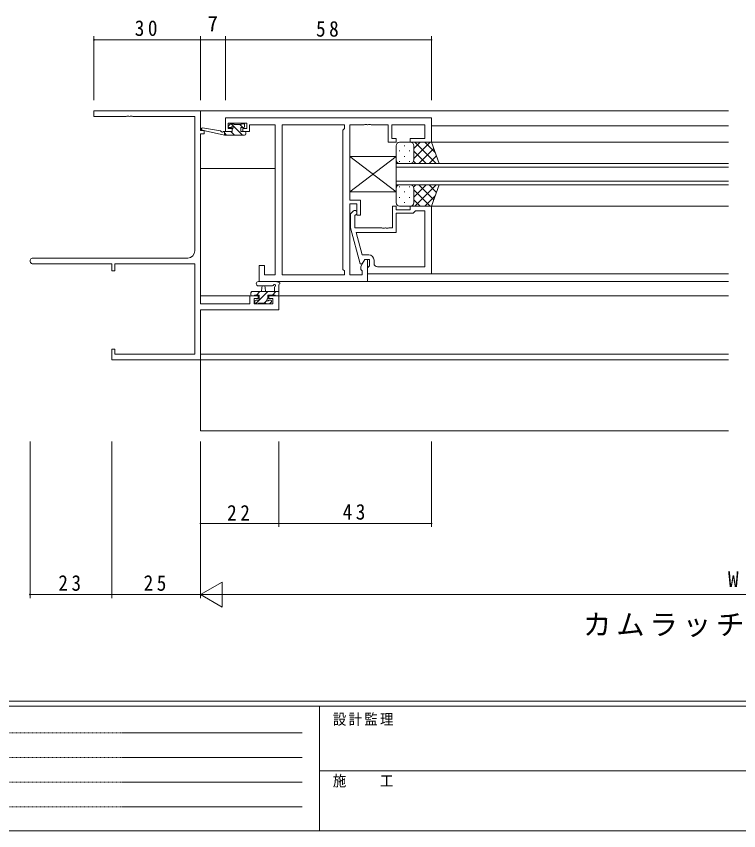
# Model space of a CAD drawing. Units: millimetres on the paper. Extents: x -397 to 397, y -282 to 282.
# Drawn here: x -221.6 to -18.3, y -282.1 to -53.1 of the extents above; entities that cross this region are included whole.
import ezdxf
from ezdxf.enums import TextEntityAlignment as Align

# ---------------------------------------------------------------- set-up
doc = ezdxf.new("R2010")
doc.units = ezdxf.units.MM
doc.linetypes.add('USER1', pattern=[0.375, 0.25, -0.125])
for name, color, linetype, lineweight in [('0-1_YKK_ZWAK', 7, 'Continuous', 18), ('0-3_YKK_11', 7, 'Continuous', 18), ('0-4_YKK_12', 2, 'Continuous', 18), ('0-5_YKK_13', 4, 'Continuous', 18), ('0-6_YKK_D', 6, 'Continuous', 18)]:
    doc.layers.add(name, color=color, linetype=linetype, lineweight=lineweight)
doc.layers.add('0-2_USER1', color=7, linetype='Continuous')
doc.styles.add('ＭＳ ゴシック', font='')
doc.styles.get('ＭＳ ゴシック').set_extended_font_data('MS Gothic')

msp = doc.modelspace()

# ---------------------------------------------------------------- linework, layer by layer
at = {"layer": '0-1_YKK_ZWAK'}
for p, q in [((376.092, -245.7), (-393.908, -245.7)), ((338.292, -247.1), (-393.908, -247.1)), ((-136.308, -247.1), (-136.308, -282.1)), ((-136.308, -265.299), (-7.508, -265.299)), ((-393.908, -282.1), (338.292, -282.1))]:
    msp.add_line(p, q, dxfattribs=at)
at = {"layer": '0-1_YKK_ZWAK', "linetype": 'USER1'}
for p, q in [((-389.31, -254.612), (-141.117, -254.612)), ((-389.31, -261.541), (-141.117, -261.541)), ((-389.31, -268.47), (-141.117, -268.47)), ((-389.31, -275.398), (-141.117, -275.398))]:
    msp.add_line(p, q, dxfattribs=at)
at = {"layer": '0-3_YKK_11'}
for p, q in [((-199.759, -79.7), (-169.759, -79.7)), ((-199.759, -81.33), (-199.759, -79.7)), ((-169.759, -79.7), (-169.759, -85.2)), ((-190.717, -81.33), (-199.759, -81.33)), ((-190.534, -81.21), (-190.717, -81.33)), ((-189.984, -81.21), (-190.534, -81.21)), ((-189.801, -81.33), (-189.984, -81.21)), ((-189.717, -81.33), (-189.801, -81.33)), ((-189.534, -81.21), (-189.717, -81.33)), ((-188.984, -81.21), (-189.534, -81.21)), ((-188.801, -81.33), (-188.984, -81.21)), ((-171.389, -81.33), (-188.801, -81.33)), ((-171.389, -119.07), (-171.389, -81.33)), ((-162.759, -85.5), (-162.759, -81.7)), ((-162.759, -81.7), (-104.759, -81.7)), ((-104.759, -81.7), (-104.759, -88.5)), ((-161.959, -83.2), (-161.959, -84.7)), ((-156.759, -83.2), (-161.959, -83.2)), ((-161.959, -84.7), (-160.859, -84.7)), ((-160.859, -84.7), (-160.859, -85.5)), ((-157.859, -84.7), (-156.759, -84.7)), ((-157.859, -85.5), (-157.859, -84.7)), ((-156.759, -84.7), (-156.759, -83.2)), ((-155.959, -83.63), (-155.959, -84.43)), ((-148.759, -83.63), (-155.959, -83.63)), ((-155.959, -84.43), (-155.959, -85.5)), ((-148.759, -125.77), (-148.759, -83.63)), ((-146.829, -83.63), (-146.829, -125.77)), ((-129.259, -83.63), (-146.829, -83.63)), ((-146.829, -83.63), (-146.829, -125.77)), ((-129.689, -85.13), (-129.259, -84.7)), ((-129.259, -84.7), (-129.259, -83.63)), ((-127.759, -83.63), (-127.759, -104.8)), ((-123.717, -83.63), (-127.759, -83.63)), ((-123.534, -83.51), (-123.717, -83.63)), ((-122.984, -83.51), (-123.534, -83.51)), ((-122.801, -83.63), (-122.984, -83.51)), ((-122.717, -83.63), (-122.801, -83.63)), ((-122.534, -83.51), (-122.717, -83.63)), ((-121.984, -83.51), (-122.534, -83.51)), ((-121.801, -83.63), (-121.984, -83.51)), ((-116.959, -83.63), (-121.801, -83.63)), ((-116.959, -88.5), (-116.959, -83.63)), ((-115.959, -83.63), (-115.959, -87.5)), ((-106.689, -83.63), (-115.959, -83.63)), ((-106.689, -87.5), (-106.689, -83.63)), ((-169.759, -85.2), (-168.759, -85.2)), ((-168.759, -86.2), (-169.759, -86.2)), ((-169.759, -86.2), (-169.759, -133.97)), ((-168.759, -85.2), (-168.759, -86.2)), ((-160.859, -85.5), (-162.759, -85.5)), ((-155.959, -85.5), (-157.859, -85.5)), ((-129.689, -124.27), (-129.689, -85.13)), ((-114.759, -88.5), (-116.959, -88.5)), ((-115.959, -87.5), (-114.759, -87.5)), ((-114.759, -87.5), (-114.759, -88.5)), ((-110.759, -87.5), (-106.689, -87.5)), ((-110.759, -88.5), (-110.759, -87.5)), ((-104.759, -88.5), (-110.759, -88.5)), ((-127.759, -104.8), (-124.759, -104.8)), ((-124.759, -104.8), (-124.759, -109)), ((-127.759, -105.8), (-127.759, -125.77)), ((-125.759, -105.8), (-127.759, -105.8)), ((-125.759, -109), (-125.759, -105.8)), ((-115.759, -106.5), (-115.759, -112.6)), ((-114.759, -106.5), (-115.759, -106.5)), ((-114.759, -107.5), (-114.759, -106.5)), ((-110.759, -107.5), (-114.759, -107.5)), ((-110.759, -106.5), (-110.759, -107.5)), ((-104.759, -106.5), (-110.759, -106.5)), ((-104.759, -125.5), (-104.759, -106.5)), ((-126.783, -107.876), (-127.559, -108.651)), ((-127.559, -108.651), (-127.559, -112.597)), ((-126.359, -109.149), (-125.935, -108.724)), ((-126.359, -112.6), (-126.359, -109.149)), ((-124.759, -109), (-125.759, -109)), ((-114.759, -108.5), (-109.959, -108.5)), ((-114.759, -113.9), (-114.759, -108.5)), ((-109.959, -108.5), (-109.459, -108)), ((-109.459, -108), (-109.259, -107.8)), ((-109.259, -107.8), (-106.689, -107.8)), ((-106.689, -107.8), (-106.689, -123.57)), ((-106.689, -107.8), (-106.689, -123.57)), ((-127.559, -112.597), (-124.852, -122.7)), ((-118.717, -112.6), (-126.359, -112.6)), ((-125.968, -113.9), (-114.759, -113.9)), ((-124.279, -120.2), (-125.968, -113.9)), ((-118.534, -112.72), (-118.717, -112.6)), ((-117.984, -112.72), (-118.534, -112.72)), ((-117.801, -112.6), (-117.984, -112.72)), ((-117.717, -112.6), (-117.801, -112.6)), ((-117.534, -112.72), (-117.717, -112.6)), ((-116.984, -112.72), (-117.534, -112.72)), ((-116.801, -112.6), (-116.984, -112.72)), ((-115.759, -112.6), (-116.801, -112.6)), ((-216.944, -121.07), (-173.389, -121.07)), ((-122.459, -120.2), (-124.279, -120.2)), ((-194.759, -122.7), (-216.944, -122.7)), ((-194.759, -124.7), (-194.759, -122.7)), ((-193.859, -122.7), (-193.859, -124.7)), ((-171.389, -122.7), (-193.859, -122.7)), ((-171.389, -148.07), (-171.389, -122.7)), ((-153.259, -123.2), (-151.759, -123.2)), ((-153.259, -127.7), (-153.259, -123.2)), ((-151.759, -123.2), (-151.759, -125.77)), ((-124.852, -122.7), (-124.252, -122.7)), ((-124.689, -123.457), (-123.559, -121.5)), ((-124.689, -124.27), (-124.689, -123.457)), ((-124.252, -122.7), (-123.559, -121.5)), ((-123.559, -121.5), (-122.759, -121.5)), ((-123.559, -121.5), (-122.259, -121.5)), ((-122.759, -121.5), (-122.759, -127.7)), ((-122.459, -123.5), (-122.759, -123.8)), ((-122.259, -123.3), (-122.459, -123.5)), ((-122.259, -121.5), (-122.259, -123.3)), ((-120.959, -122.57), (-120.959, -121.7)), ((-106.689, -123.57), (-119.959, -123.57)), ((-193.859, -124.7), (-194.759, -124.7)), ((-151.759, -125.77), (-148.759, -125.77)), ((-146.829, -125.77), (-129.259, -125.77)), ((-129.259, -124.7), (-129.689, -124.27)), ((-129.259, -125.77), (-129.259, -124.7)), ((-127.759, -125.77), (-124.259, -125.77)), ((-124.259, -124.7), (-124.689, -124.27)), ((-124.259, -125.77), (-124.259, -124.7)), ((-122.759, -123.8), (-122.759, -125.5)), ((-122.759, -125.5), (-104.759, -125.5)), ((-122.759, -127.7), (-153.259, -127.7)), ((-155.859, -131.7), (-153.559, -131.7)), ((-155.859, -133.97), (-155.859, -131.7)), ((-154.659, -132.5), (-154.659, -133.97)), ((-153.559, -132.5), (-154.659, -132.5)), ((-153.559, -131.7), (-153.559, -132.5)), ((-150.559, -131.7), (-147.759, -131.7)), ((-150.559, -132.5), (-150.559, -131.7)), ((-149.389, -132.5), (-150.559, -132.5)), ((-149.389, -133.97), (-149.389, -132.5)), ((-147.759, -131.7), (-147.759, -135.6)), ((-169.759, -133.97), (-155.859, -133.97)), ((-154.659, -133.97), (-149.389, -133.97)), ((-169.759, -135.6), (-169.759, -149.7)), ((-147.759, -135.6), (-169.759, -135.6)), ((-194.759, -146.7), (-193.859, -146.7)), ((-194.759, -149.7), (-194.759, -146.7)), ((-193.859, -146.7), (-193.859, -148.07)), ((-193.859, -148.07), (-171.389, -148.07)), ((-169.759, -149.7), (-194.759, -149.7))]:
    msp.add_line(p, q, dxfattribs=at)
for centre, radius, start, end in [((-126.359, -108.3), 0.6, 314.99999, 135.00001), ((-173.389, -119.07), 2, 270.00001, 359.99999), ((-216.944, -121.885), 0.815, 89.99999, 270.00001), ((-122.459, -121.7), 1.5, 0.00001, 89.99999), ((-119.959, -122.57), 1, 180.00001, 269.99999)]:
    msp.add_arc(centre, radius, start, end, dxfattribs=at)
at = {"layer": '0-4_YKK_12'}
for p, q in [((-170.059, -79.7), (-21.259, -79.7)), ((-146.829, -83.9), (-146.829, -125.47)), ((-104.759, -83.9), (-21.259, -83.9)), ((-169.259, -85.107), (-169.259, -85.2)), ((-105.139, -88.5), (-21.259, -88.5)), ((-169.759, -95.9), (-148.759, -95.9)), ((-114.76, -94.5), (-21.259, -94.5)), ((-114.76, -100.5), (-114.76, -94.5)), ((-21.259, -95.5), (-114.76, -95.5)), ((-114.76, -99.5), (-21.259, -99.5)), ((-21.259, -100.5), (-114.76, -100.5)), ((-105.259, -106.5), (-21.259, -106.5)), ((-105.059, -125.5), (-21.259, -125.5)), ((-146.829, -127.7), (-21.259, -127.7)), ((-169.759, -131.7), (-153.259, -131.7)), ((-150.859, -131.7), (-21.259, -131.7)), ((-169.759, -148.07), (-21.259, -148.07)), ((-170.059, -149.7), (-21.259, -149.7)), ((-169.759, -149.7), (-169.759, -169.7)), ((-169.759, -169.7), (-21.259, -169.7))]:
    msp.add_line(p, q, dxfattribs=at)
at = {"layer": '0-5_YKK_13'}
for p, q in [((-164.172, -85.32), (-169.211, -84.504)), ((-161.373, -83.388), (-161.873, -83.888)), ((-161.661, -84.4), (-161.322, -84.4)), ((-157.977, -86.5), (-161.177, -83.3)), ((-160.561, -83.3), (-161.161, -83.3)), ((-158.361, -83.5), (-160.361, -83.5)), ((-157.832, -84.4), (-158.732, -83.5)), ((-158.461, -84.4), (-157.661, -84.4)), ((-158.461, -85.5), (-158.461, -84.4)), ((-157.661, -83.3), (-158.161, -83.3)), ((-157.361, -84.1), (-157.361, -83.6)), ((-163.059, -86.5), (-169.325, -85.093)), ((-163.059, -85.5), (-163.146, -85.486)), ((-163.059, -86.5), (-163.059, -85.5)), ((-160.861, -85.5), (-163.059, -85.5)), ((-162.467, -86.5), (-163.059, -85.908)), ((-157.361, -86.5), (-163.059, -86.5)), ((-160.222, -86.5), (-161.222, -85.5)), ((-160.861, -84.861), (-160.861, -85.5)), ((-157.361, -85.5), (-158.461, -85.5)), ((-157.061, -86.2), (-157.061, -85.8)), ((-113.759, -88.5), (-110.759, -88.5)), ((-104.759, -88.5), (-110.759, -88.5)), ((-109.759, -90.292), (-107.967, -88.5)), ((-109.759, -93.12), (-105.139, -88.5)), ((-109.491, -88.5), (-103.491, -94.5)), ((-106.662, -88.5), (-103.702, -91.461)), ((-102.616, -94.5), (-104.759, -88.5)), ((-114.759, -93.5), (-114.759, -89.5)), ((-113.811, -90.835), (-113.811, -91.035)), ((-112.396, -89.42), (-112.396, -89.62)), ((-110.981, -90.835), (-110.981, -91.035)), ((-109.759, -89.5), (-109.759, -93.1)), ((-109.759, -89.9), (-109.759, -93.5)), ((-109.759, -91.06), (-106.319, -94.5)), ((-108.311, -94.5), (-104.115, -90.304)), ((-114.759, -92.499), (-127.759, -92.499)), ((-127.759, -92.499), (-127.759, -102.499)), ((-114.759, -92.499), (-127.759, -102.499)), ((-114.759, -102.499), (-127.759, -92.499)), ((-114.759, -92.5), (-127.759, -92.5)), ((-127.759, -92.5), (-127.759, -102.5)), ((-114.759, -92.5), (-127.759, -102.5)), ((-114.759, -102.5), (-127.759, -92.5)), ((-114.759, -92.499), (-114.759, -102.499)), ((-114.759, -92.5), (-114.759, -102.5)), ((-113.811, -93.865), (-113.811, -94.065)), ((-112.396, -92.45), (-112.396, -92.65)), ((-110.981, -93.865), (-110.981, -94.065)), ((-109.816, -93.832), (-109.148, -94.5)), ((-105.482, -94.5), (-103.37, -92.388)), ((-110.759, -94.5), (-113.759, -94.5)), ((-110.759, -94.5), (-102.616, -94.5)), ((-110.759, -100.5), (-113.759, -100.5)), ((-102.616, -100.5), (-110.759, -100.5)), ((-109.816, -101.168), (-109.148, -100.5)), ((-109.759, -103.94), (-106.319, -100.5)), ((-109.491, -106.5), (-103.491, -100.5)), ((-108.311, -100.5), (-104.115, -104.696)), ((-105.482, -100.5), (-103.37, -102.612)), ((-102.616, -100.5), (-104.759, -106.5)), ((-127.759, -102.499), (-114.759, -102.499)), ((-127.759, -102.5), (-114.759, -102.5)), ((-114.759, -101.5), (-114.759, -105.5)), ((-113.811, -101.135), (-113.811, -100.935)), ((-112.396, -102.55), (-112.396, -102.35)), ((-110.981, -101.135), (-110.981, -100.935)), ((-109.759, -105.1), (-109.759, -101.5)), ((-109.759, -101.88), (-105.139, -106.5)), ((-109.759, -105.5), (-109.759, -101.9)), ((-113.811, -104.165), (-113.811, -103.965)), ((-110.981, -104.165), (-110.981, -103.965)), ((-109.759, -104.708), (-107.967, -106.5)), ((-106.662, -106.5), (-103.702, -103.539)), ((-113.759, -106.5), (-110.759, -106.5)), ((-112.396, -105.58), (-112.396, -105.38)), ((-104.759, -106.5), (-110.759, -106.5)), ((-153.487, -127.7), (-148.325, -127.7)), ((-155.299, -130.5), (-155.659, -130.86)), ((-147.759, -130.5), (-155.359, -130.5)), ((-150.809, -130.5), (-154.283, -133.973)), ((-153.054, -130.5), (-154.054, -131.5)), ((-153.487, -128.9), (-149.526, -128.903)), ((-152.659, -130.5), (-152.557, -129.356)), ((-151.459, -130.5), (-151.561, -129.356)), ((-148.564, -130.5), (-149.564, -131.5)), ((-148.959, -129.32), (-148.959, -130.5)), ((-147.759, -131.4), (-147.759, -128.72)), ((-155.659, -130.8), (-155.659, -131.4)), ((-155.359, -131.7), (-154.759, -131.7)), ((-154.559, -131.5), (-153.259, -131.5)), ((-153.259, -131.5), (-153.259, -132.9)), ((-150.859, -131.5), (-148.859, -131.5)), ((-150.859, -132.439), (-150.859, -131.5)), ((-148.659, -131.7), (-148.059, -131.7)), ((-154.459, -133.2), (-154.459, -133.7)), ((-153.259, -132.9), (-154.159, -132.9)), ((-154.159, -134), (-153.659, -134)), ((-153.459, -133.8), (-151.359, -133.8)), ((-151.08, -133.016), (-151.864, -133.8)), ((-151.159, -134), (-150.559, -134)), ((-150.059, -132.9), (-150.398, -132.9)), ((-150.347, -133.912), (-149.847, -133.412))]:
    msp.add_line(p, q, dxfattribs=at)
for centre, radius, start, end in [((-169.259, -84.8), 0.3, 80.80246, 257.34138), ((-161.661, -84.1), 0.3, 135, 270), ((-161.161, -83.6), 0.3, 90, 135), ((-161.322, -84.1), 0.3, 270, 326.94427), ((-160.861, -84.4), 0.25, 303.05573, 146.94427), ((-160.561, -84.861), 0.3, 123.05573, 180), ((-160.561, -83.5), 0.2, 0, 90), ((-158.161, -83.5), 0.2, 90, 180), ((-157.661, -83.6), 0.3, 0, 90), ((-157.661, -84.1), 0.3, 270, 0), ((-164.22, -85.616), 0.3, 20.80246, 80.80246), ((-163.659, -85.403), 0.3, 200.80246, 320.80246), ((-163.194, -85.782), 0.3, 80.80246, 140.80246), ((-157.361, -85.8), 0.3, 0, 90), ((-157.361, -86.2), 0.3, 270, 0), ((-113.759, -89.5), 1, 90, 180), ((-110.759, -89.5), 1, 0, 90), ((-110.759, -89.5), 1, 0, 90), ((-113.759, -93.5), 1, 180, 270), ((-110.759, -93.5), 1, 270, 0), ((-110.759, -93.5), 1, 270, 0), ((-113.759, -101.5), 1, 90, 180), ((-110.759, -101.5), 1, 0, 90), ((-110.759, -101.5), 1, 0, 90), ((-113.759, -105.5), 1, 180, 270), ((-110.759, -105.5), 1, 270, 0), ((-110.759, -105.5), 1, 270, 0), ((-153.487, -128.3), 0.6, 89.95977, 269.95977), ((-148.325, -128), 0.3, 40.52878, 90), ((-147.869, -127.61), 0.3, 220.52878, 280.52878), ((-147.759, -128.2), 0.3, 300, 100.52878), ((-155.359, -130.8), 0.3, 90, 180), ((-152.059, -129.4), 0.5, 5.09207, 174.90793), ((-149.526, -128.603), 0.3, 269.95977, 340.81024), ((-148.959, -128.8), 0.3, 300, 160.81024), ((-148.659, -129.32), 0.3, 120, 180), ((-147.459, -128.72), 0.3, 120, 180), ((-155.359, -131.4), 0.3, 180, 270), ((-154.759, -131.5), 0.2, 270, 0), ((-150.859, -132.9), 0.25, 123.05573, 326.94427), ((-151.159, -132.439), 0.3, 303.05573, 0), ((-148.659, -131.5), 0.2, 180, 270), ((-148.059, -131.4), 0.3, 270, 0), ((-154.159, -133.2), 0.3, 90, 180), ((-154.159, -133.7), 0.3, 180, 270), ((-153.659, -133.8), 0.2, 270, 0), ((-151.159, -133.8), 0.2, 180, 270), ((-150.398, -133.2), 0.3, 90, 146.94427), ((-150.559, -133.7), 0.3, 270, 315), ((-150.059, -133.2), 0.3, 315, 90)]:
    msp.add_arc(centre, radius, start, end, dxfattribs=at)
at = {"layer": '0-6_YKK_D'}
for p, q in [((-199.759, -76.7), (-199.759, -58.7)), ((-169.759, -76.7), (-169.759, -58.7)), ((-169.759, -76.7), (-169.759, -58.7)), ((-162.759, -76.7), (-162.759, -58.7)), ((-162.759, -76.7), (-162.759, -58.7)), ((-104.759, -76.7), (-104.759, -58.7)), ((-169.759, -59.7), (-199.759, -59.7)), ((-162.759, -59.7), (-169.759, -59.7)), ((-104.759, -59.7), (-162.759, -59.7)), ((-217.759, -172.7), (-217.759, -216.7)), ((-194.759, -172.7), (-194.759, -216.7)), ((-194.759, -172.7), (-194.759, -216.7)), ((-169.759, -172.7), (-169.759, -216.7)), ((-169.759, -172.7), (-169.759, -196.7)), ((-169.759, -172.7), (-169.759, -216.7)), ((-147.759, -172.7), (-147.759, -196.7)), ((-147.759, -172.7), (-147.759, -196.7)), ((-104.759, -172.7), (-104.759, -196.7)), ((-147.759, -195.7), (-169.759, -195.7)), ((-104.759, -195.7), (-147.759, -195.7)), ((-169.759, -215.7), (-163.697, -212.2)), ((-163.697, -219.2), (-163.697, -212.2)), ((-194.759, -215.7), (-217.759, -215.7)), ((-194.759, -215.7), (-169.759, -215.7)), ((-169.759, -215.7), (-157.635, -215.7)), ((-169.759, -215.7), (-163.697, -219.2)), ((123.241, -215.7), (-162.759, -215.7))]:
    msp.add_line(p, q, dxfattribs=at)
for centre, start, end in [((-199.759, -59.7), 0, 180), ((-199.759, -59.7), 180, 0), ((-169.759, -59.7), 0, 180), ((-169.759, -59.7), 0, 180), ((-169.759, -59.7), 180, 0), ((-169.759, -59.7), 180, 0), ((-162.759, -59.7), 0, 180), ((-162.759, -59.7), 0, 180), ((-162.759, -59.7), 180, 0), ((-162.759, -59.7), 180, 0), ((-104.759, -59.7), 0, 180), ((-104.759, -59.7), 180, 0), ((-169.759, -195.7), 0, 180), ((-169.759, -195.7), 180, 0), ((-147.759, -195.7), 0, 180), ((-147.759, -195.7), 0, 180), ((-147.759, -195.7), 180, 0), ((-147.759, -195.7), 180, 0), ((-104.759, -195.7), 0, 180), ((-104.759, -195.7), 180, 0), ((-217.759, -215.7), 0, 180), ((-217.759, -215.7), 180, 0), ((-194.759, -215.7), 0, 180), ((-194.759, -215.7), 0, 180), ((-194.759, -215.7), 180, 0), ((-194.759, -215.7), 180, 0)]:
    msp.add_arc(centre, 0.106, start, end, dxfattribs=at)

# ---------------------------------------------------------------- texts
at = {"layer": '0-1_YKK_ZWAK', "char_height": 3.079, "attachment_point": 7, "style": 'ＭＳ ゴシック'}
for s, insert in [('\\T1.17;\\W0.9;設計監理', (-132.539, -252.633)), ('\\T1.17;\\W0.9;施\u3000\u3000工', (-132.539, -269.954))]:
    msp.add_mtext(s, dxfattribs=dict(at, insert=insert))
at = {"layer": '0-2_USER1', "insert": (-62.179, -227.657), "char_height": 5.865, "attachment_point": 7, "style": 'ＭＳ ゴシック'}
msp.add_mtext('\\T1.17;カムラッチハンドル', dxfattribs=at)
at = {"layer": '0-6_YKK_D', "color": 7, "style": 'ＭＳ ゴシック'}
for s, p in [('7', (-167.859, -58.7)), ('W', (-21.359, -214.9))]:
    msp.add_text(s, height=4.399, dxfattribs=at).set_placement(p, align=Align.BOTTOM_LEFT)
at = {"layer": '0-6_YKK_D', "color": 7, "char_height": 4.399, "attachment_point": 7, "style": 'ＭＳ ゴシック'}
for s, insert in [('\\T1.37;\\W0.9;30', (-188.279, -58.7)), ('\\T1.37;\\W0.9;58', (-137.279, -58.9)), ('\\T1.37;\\W0.9;22', (-162.279, -194.9)), ('\\T1.37;\\W0.9;43', (-129.779, -194.7)), ('\\T1.37;\\W0.9;23', (-209.779, -214.7)), ('\\T1.37;\\W0.9;25', (-185.779, -214.7))]:
    msp.add_mtext(s, dxfattribs=dict(at, insert=insert))

doc.saveas('drawing.dxf')
